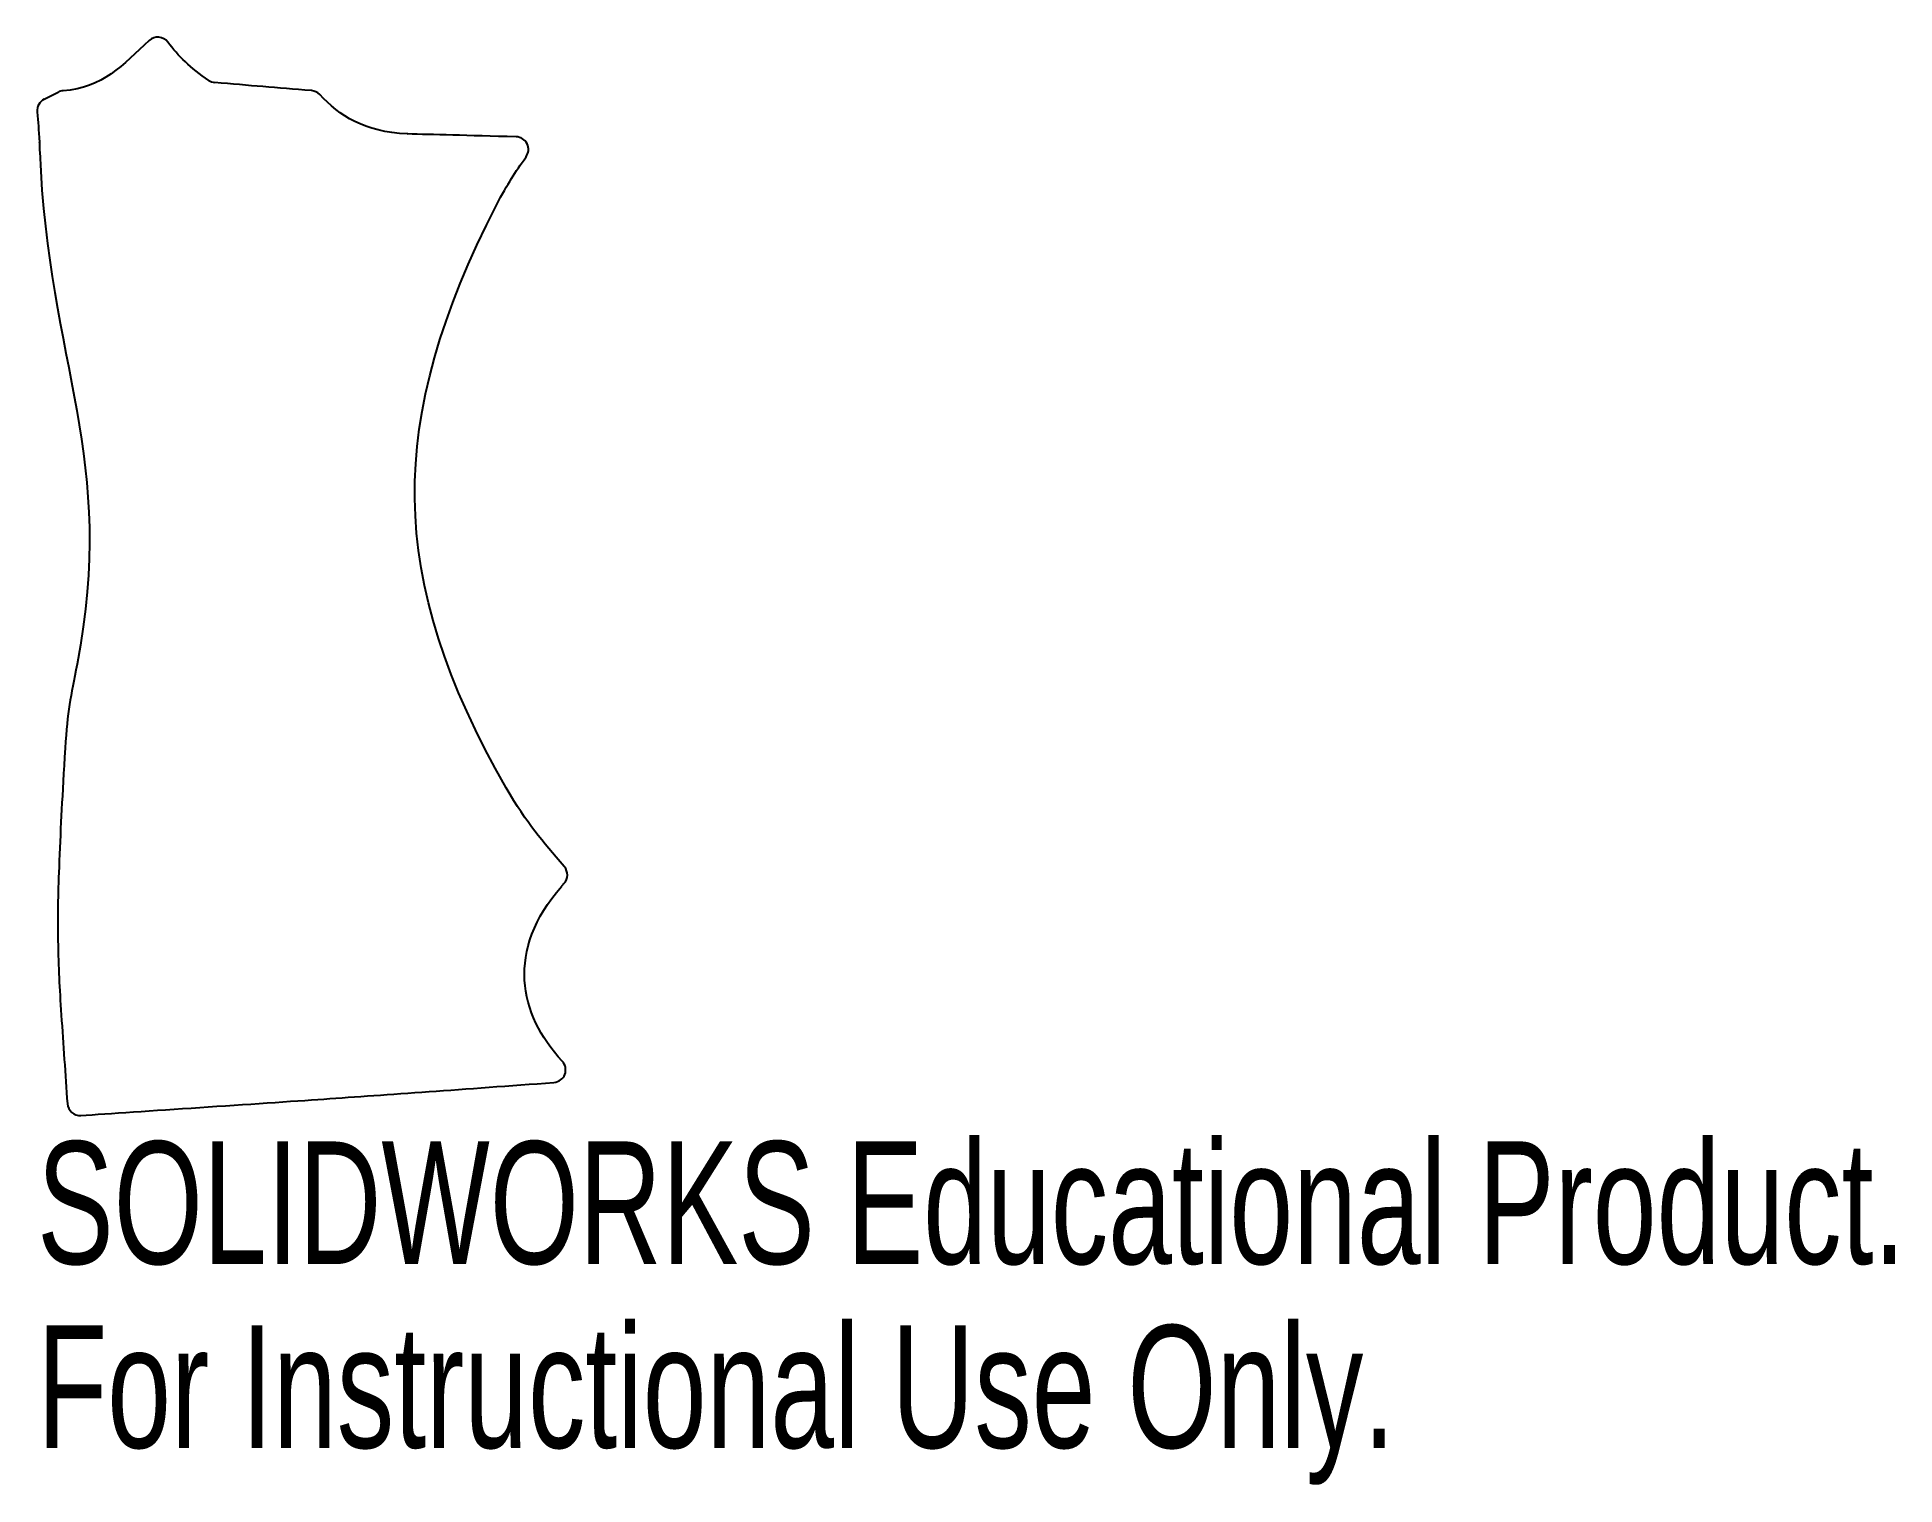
# Model space of a CAD drawing. Header units: millimetres. Extents: x 9.1 to 82.3, y -22 to 35.
import ezdxf

# ---------------------------------------------------------------- set-up
doc = ezdxf.new("R2010")
doc.units = ezdxf.units.MM
doc.styles.add('SLDTEXTSTYLE0', font='TXT', dxfattribs={"width": 0.7})

msp = doc.modelspace()

# ---------------------------------------------------------------- linework, layer by layer
at = {"color": 7, "linetype": 'Continuous', "lineweight": 25}
for p, q in [((9.326, 32.588), (9.88, 32.868)), ((9.15, 30.546), (9.151, 30.526))]:
    msp.add_line(p, q, dxfattribs=at)
for centre, start, end in [((13.81, 34.535), 37.19422, 132.2387), ((16.099, 33.748), 236.59618, 264.83036), ((9.552, 32.142), 116.80182, 185.31622), ((10.105, 32.421), 93.63774, 116.80182), ((19.834, 32.429), 43.50057, 85.49812), ((8.639, 30.857), 2.04934, 2.62446), ((23.678, 31.717), 267.25795, 268.55418), ((27.926, 30.606), 324.97593, 88.4815), ((9.651, 30.541), 181.79473, 182.37929), ((27.609, 28.183), 152.24666, 152.9356), ((27.979, 5.686), 209.68896, 210.40191), ((29.464, 2.003), 316.58263, 40.78647), ((30.105, 1.225), 137.07618, 139.1664), ((29.397, -5.681), 274.26516, 43.01366), ((10.743, -6.985), 183.96479, 273.93754)]:
    msp.add_arc(centre, 0.5, start, end, dxfattribs=at)
for points in [[(13.474, 34.905), (12.417, 33.946), (11.642, 33.02), (10.073, 32.92)], [(15.823, 33.331), (15.088, 33.816), (14.625, 34.289), (14.208, 34.838)], [(19.873, 32.928), (18.477, 33.038), (17.432, 33.125), (16.054, 33.25)], [(23.654, 31.218), (21.936, 31.3), (20.989, 31.936), (20.196, 32.773)], [(9.054, 32.096), (9.095, 31.65), (9.113, 31.44), (9.138, 30.879)], [(9.138, 30.874), (9.142, 30.765), (9.146, 30.656), (9.15, 30.546)], [(27.939, 31.106), (26.031, 31.157), (24.607, 31.194), (23.665, 31.218)], [(9.151, 30.52), (9.499, 22.145), (12.207, 18.403), (10.625, 10.315)], [(27.166, 28.415), (27.629, 29.294), (27.891, 29.686), (28.336, 30.319)], [(27.545, 5.438), (22.816, 13.733), (22.81, 19.889), (27.164, 28.41)], [(10.625, 10.315), (10.367, 8.993), (10.252, 8.476), (10.154, 7.003)], [(10.154, 7.003), (10.041, 5.077), (9.979, 3.971), (9.923, 2.553)], [(29.842, 2.33), (28.962, 3.351), (28.39, 3.998), (27.548, 5.433)], [(9.923, 2.553), (9.874, 1.275), (9.854, 0.643), (9.873, -0.578)], [(29.762, -5.34), (28.035, -3.489), (27.542, -0.976), (29.727, 1.552)], [(29.739, 1.566), (29.771, 1.6), (29.8, 1.631), (29.827, 1.659)], [(9.873, -0.578), (9.896, -1.704), (9.927, -2.407), (10.002, -3.523)], [(10.002, -3.523), (10.082, -4.689), (10.163, -5.854), (10.244, -7.02)]]:
    msp.add_open_spline(points, degree=3, dxfattribs=at)
msp.add_open_spline([(10.777, -7.484), (12.975, -7.333), (17.875, -7.006), (22.853, -6.662), (25.898, -6.443), (29.434, -6.18)], degree=3, knots=[0, 0, 0, 0, 0.5, 0.5, 1, 1, 1, 1], dxfattribs=at)

# ---------------------------------------------------------------- texts
at = {"color": 7, "linetype": 'Continuous', "char_height": 4.83362, "attachment_point": 1, "style": 'SLDTEXTSTYLE0'}
for s, insert in [('SOLIDWORKS Educational Product.', (9.052, -8.505)), ('For Instructional Use Only.', (9.052, -15.755))]:
    msp.add_mtext(s, dxfattribs=dict(at, insert=insert))

doc.saveas('drawing.dxf')
